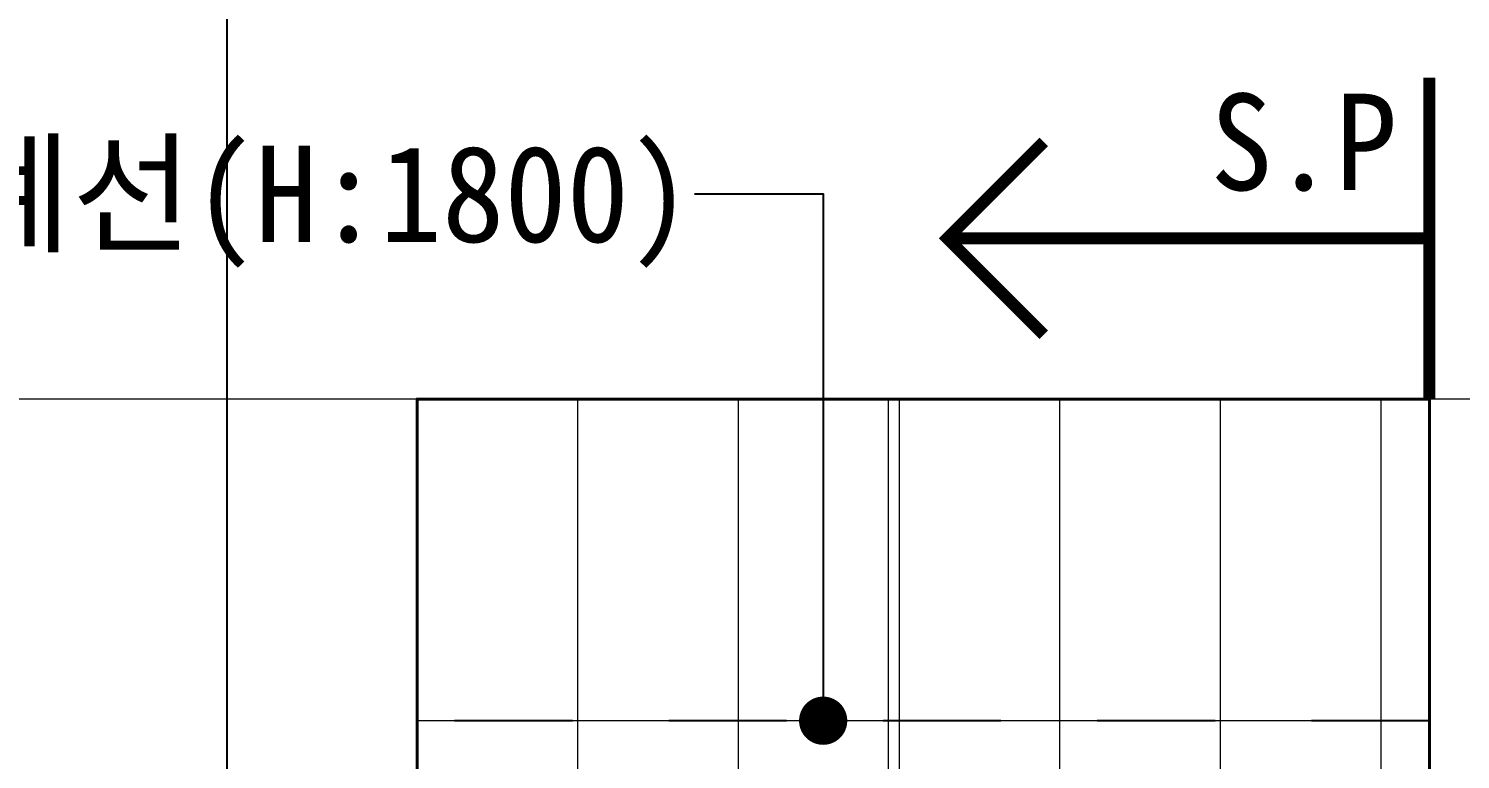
# Model space of a CAD drawing. Header units: millimetres. Extents: x -423835 to -174325, y -1379898 to -1311126.
# Drawn here: x -336396 to -333722, y -1376664 to -1375300 of the extents above; entities that cross this region are included whole.
import ezdxf
from ezdxf.enums import TextEntityAlignment as Align

# ---------------------------------------------------------------- set-up
doc = ezdxf.new("R2010")
doc.units = ezdxf.units.MM
doc.header["$LTSCALE"] = 100
doc.header["$MEASUREMENT"] = 0
doc.linetypes.add('HID', pattern=[2, 1.1, -0.9])
for name, color, linetype, lineweight in [('A-ELEV-LIN1', 2, 'CONTINUOUS', 40), ('A-MKXS-TEXT1', 3, 'CONTINUOUS', 25), ('A-WAXK-PATT', 8, 'CONTINUOUS', 18), ('A-WAXM-CUBI', 6, 'CONTINUOUS', 20)]:
    doc.layers.add(name, color=color, linetype=linetype, lineweight=lineweight)
for name, color, linetype in [('A-MKXS-LEAD', 7, 'CONTINUOUS'), ('AA-AXIS-LINE-1', 1, 'CONTINUOUS'), ('IN-F-PAT', 8, 'CONTINUOUS'), ('IN-TEXT-FIN', 3, 'CONTINUOUS'), ('방수', 7, 'HID')]:
    doc.layers.add(name, color=color, linetype=linetype)
doc.layers.add('A-XXXX-NPLT', color=144, linetype='CONTINUOUS', lineweight=0, plot=False)
doc.styles.add('돋움체', font='')
doc.styles.get('돋움체').set_extended_font_data('DotumChe')

msp = doc.modelspace()

# ---------------------------------------------------------------- linework, layer by layer
at = {"layer": 'A-ELEV-LIN1'}
msp.add_lwpolyline([(-333780.4, -1378391.6), (-333780.4, -1375991.6), (-335670.4, -1375991.6), (-335670.4, -1378391.6)], dxfattribs=at)
at = {"layer": 'A-MKXS-LEAD'}
msp.add_lwpolyline([(-335152.2, -1375608.4), (-334912.2, -1375608.4), (-334912.2, -1376591.6)], dxfattribs=at)
at = {"layer": 'A-MKXS-LEAD', "const_width": 45}
msp.add_lwpolyline([(-334934.7, -1376591.6, 1), (-334889.7, -1376591.6, 1)], format="xyb", close=True, dxfattribs=at)
at = {"layer": 'A-WAXK-PATT', "linetype": 'Continuous'}
for p, q in [((-335370.4, -1377952), (-335370.4, -1375991.6)), ((-335070.4, -1377956.4), (-335070.4, -1375991.6)), ((-334470.4, -1378391.6), (-334470.4, -1375991.6)), ((-334170.4, -1377332.7), (-334170.4, -1375991.6)), ((-333870.4, -1378391.6), (-333870.4, -1375991.6)), ((-334790.4, -1376591.6), (-335670.4, -1376591.6)), ((-333780.4, -1376591.6), (-334770.4, -1376591.6))]:
    msp.add_line(p, q, dxfattribs=at)
at = {"layer": 'A-WAXK-PATT'}
msp.add_lwpolyline([(-333780.4, -1378391.6), (-333780.4, -1375991.6)], dxfattribs=at)
at = {"layer": 'A-WAXM-CUBI'}
msp.add_lwpolyline([(-334770.4, -1375991.6), (-334770.4, -1378391.6), (-334790.4, -1378391.6), (-334790.4, -1375991.6)], dxfattribs=at)
at = {"layer": 'A-XXXX-NPLT'}
msp.add_line((-332180.4, -1375991.6), (-338055.4, -1375991.6), dxfattribs=at)
at = {"layer": 'AA-AXIS-LINE-1'}
msp.add_line((-336025.4, -1375113.9), (-336025.4, -1378691.6), dxfattribs=at)
at = {"layer": 'IN-F-PAT', "color": 2, "const_width": 22.5}
for points in [[(-333780.4, -1375991.6), (-333780.4, -1375391.6)], [(-334500.4, -1375511.6), (-334680.4, -1375691.6), (-334500.4, -1375871.6)], [(-333780.4, -1375691.6), (-334680.4, -1375691.6)]]:
    msp.add_lwpolyline(points, dxfattribs=at)
at = {"layer": '방수', "color": 2, "ltscale": 2}
msp.add_lwpolyline([(-333780.4, -1376591.6), (-335670.4, -1376591.6)], dxfattribs=at)

# ---------------------------------------------------------------- texts
at = {"layer": 'A-MKXS-TEXT1', "style": '돋움체'}
msp.add_text('방수한계선(H:1800)', height=180, dxfattribs=at).set_placement((-335158.4, -1375608.4), align=Align.MIDDLE_RIGHT)
at = {"layer": 'IN-TEXT-FIN', "color": 2, "style": '돋움체'}
msp.add_text('S.P', height=180, dxfattribs=at).set_placement((-333840.4, -1375511.6), align=Align.MIDDLE_RIGHT)

doc.saveas('drawing.dxf')
